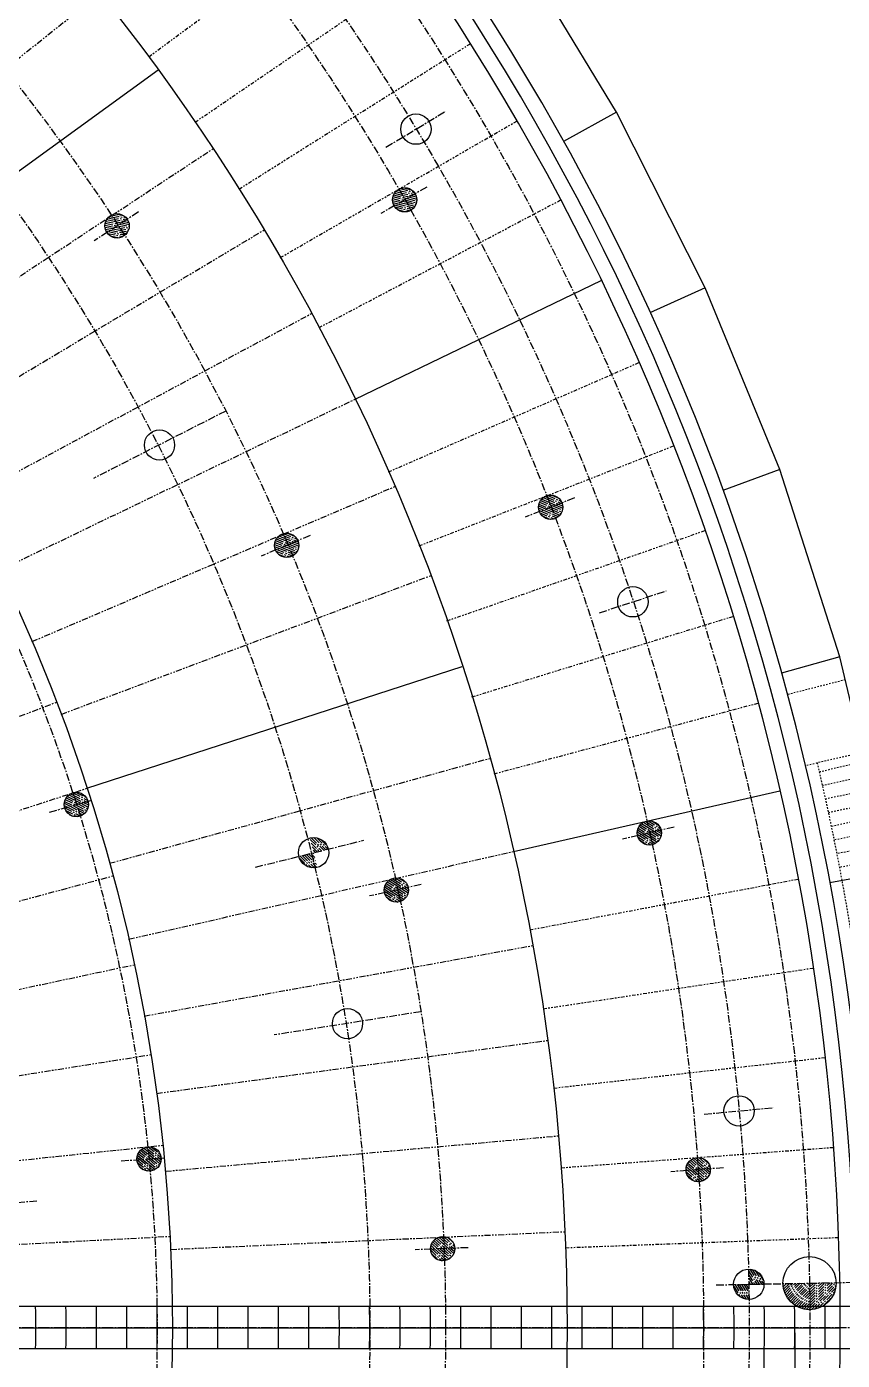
# Model space of a CAD drawing. Header units: inches. Extents: x 8 to 1207, y 9 to 860.
# Drawn here: x 451 to 504.7, y 285.3 to 373.2 of the extents above; entities that cross this region are included whole.
import ezdxf

# ---------------------------------------------------------------- set-up
doc = ezdxf.new("R2010")
doc.units = ezdxf.units.IN
doc.header["$MEASUREMENT"] = 0
for name, pattern in [('HIDDEN', [0.375, 0.25, -0.125]), ('LICENT1', [0.59, 0.5, -0.03, 0.03, -0.03]), ('LIDIVIDE', [0.65, 0.4, -0.05, 0.05, -0.05, 0.05, -0.05])]:
    doc.linetypes.add(name, pattern=pattern)
for name, color, linetype in [('1', 2, 'Continuous'), ('2', 1, 'Continuous'), ('3', 3, 'LICENT1')]:
    doc.layers.add(name, color=color, linetype=linetype)

msp = doc.modelspace()

# ---------------------------------------------------------------- linework, layer by layer
at = {"layer": '1', "linetype": 'LIDIVIDE', "ltscale": 0.6}
for p, q in [((459.006, 371.198), (473.489, 381.886)), ((462.058, 366.897), (476.93, 377.037)), ((464.946, 362.486), (480.187, 372.062)), ((467.668, 357.969), (483.256, 366.969)), ((470.218, 353.354), (486.132, 361.765)), ((474.793, 343.854), (491.291, 351.052)), ((476.811, 338.982), (493.567, 345.558)), ((478.646, 334.038), (495.636, 339.983)), ((480.294, 329.029), (497.494, 334.335)), ((481.754, 323.962), (499.14, 328.621)), ((484.1, 313.683), (501.786, 317.029)), ((484.983, 308.484), (502.782, 311.167)), ((485.672, 303.256), (503.558, 305.271)), ((486.164, 298.006), (504.113, 299.351)), ((486.459, 292.741), (504.447, 293.414))]:
    msp.add_line(p, q, dxfattribs=at)
at = {"layer": '1', "linetype": 'LIDIVIDE'}
for p, q in [((435.469, 359.17), (455.796, 375.381)), ((441.534, 350.822), (463.233, 365.145)), ((444.28, 346.452), (466.599, 359.788)), ((446.827, 341.964), (469.722, 354.284)), ((449.17, 337.366), (472.595, 348.647)), ((451.304, 332.667), (475.212, 342.886)), ((453.225, 327.877), (477.567, 337.013)), ((428.647, 319.364), (452.92, 328.681)), ((456.414, 318.063), (481.477, 324.98)), ((430.202, 314.971), (454.93, 323.006)), ((457.675, 313.059), (483.023, 318.844)), ((431.525, 310.504), (456.64, 317.233)), ((458.71, 308.003), (484.292, 312.646)), ((432.613, 305.973), (458.045, 311.379)), ((459.517, 302.906), (485.282, 306.396)), ((433.462, 301.392), (459.142, 305.459)), ((460.095, 297.778), (485.99, 300.108)), ((434.071, 296.772), (459.928, 299.49)), ((434.436, 292.127), (460.4, 293.488)), ((460.442, 292.628), (486.416, 293.795))]:
    msp.add_line(p, q, dxfattribs=at)
at = {"layer": '1', "linetype": 'LICENT1'}
for p, q in [((475.133, 362.109), (475.766, 361.94)), ((475.196, 362.222), (475.678, 362.093)), ((475.282, 362.328), (475.591, 362.246)), ((475.396, 362.427), (475.502, 362.399)), ((475.502, 362.399), (476.484, 362.136)), ((475.554, 362.514), (476.495, 362.262)), ((475.591, 362.246), (476.331, 362.047)), ((475.678, 362.093), (476.178, 361.959)), ((475.815, 362.574), (476.299, 362.444)), ((476.331, 362.047), (476.637, 361.965)), ((476.484, 362.136), (476.588, 362.108)), ((475.061, 361.741), (475.566, 361.605)), ((475.066, 361.869), (475.719, 361.694)), ((475.078, 361.607), (475.413, 361.517)), ((475.09, 361.992), (475.853, 361.787)), ((475.123, 361.465), (475.26, 361.428)), ((475.207, 361.313), (476.195, 361.048)), ((475.26, 361.428), (476.2, 361.177)), ((475.375, 361.139), (475.962, 360.982)), ((475.413, 361.517), (476.113, 361.329)), ((475.566, 361.605), (476.027, 361.482)), ((475.719, 361.694), (475.94, 361.634)), ((475.766, 361.94), (476.025, 361.87)), ((475.853, 361.787), (475.872, 361.782)), ((475.872, 361.782), (476.635, 361.578)), ((475.94, 361.634), (476.595, 361.459)), ((476.025, 361.87), (476.657, 361.701)), ((476.027, 361.482), (476.535, 361.346)), ((476.113, 361.329), (476.453, 361.238)), ((476.178, 361.959), (476.658, 361.83)), ((476.2, 361.177), (476.344, 361.138)), ((456.173, 360.354), (456.814, 360.219)), ((456.23, 360.47), (456.718, 360.367)), ((456.309, 360.581), (456.622, 360.515)), ((456.418, 360.686), (456.526, 360.663)), ((456.526, 360.663), (457.52, 360.454)), ((456.571, 360.782), (457.524, 360.581)), ((456.622, 360.515), (457.372, 360.357)), ((456.718, 360.367), (457.224, 360.261)), ((456.828, 360.855), (457.318, 360.752)), ((457.224, 360.261), (457.71, 360.159)), ((457.372, 360.357), (457.682, 360.292)), ((457.52, 360.454), (457.625, 360.432)), ((456.118, 360.11), (456.78, 359.971)), ((456.12, 359.982), (456.632, 359.874)), ((456.136, 360.234), (456.909, 360.072)), ((456.145, 359.849), (456.484, 359.778)), ((456.197, 359.711), (456.336, 359.681)), ((456.289, 359.563), (457.29, 359.353)), ((456.336, 359.681), (457.288, 359.481)), ((456.467, 359.398), (457.061, 359.273)), ((456.484, 359.778), (457.194, 359.629)), ((456.632, 359.874), (457.099, 359.776)), ((456.78, 359.971), (457.004, 359.924)), ((456.814, 360.219), (457.076, 360.164)), ((456.909, 360.072), (456.928, 360.068)), ((456.928, 360.068), (457.701, 359.905)), ((457.004, 359.924), (457.668, 359.784)), ((457.076, 360.164), (457.716, 360.03)), ((457.099, 359.776), (457.614, 359.668)), ((457.194, 359.629), (457.538, 359.556)), ((457.288, 359.481), (457.434, 359.45)), ((484.75, 341.854), (485.474, 341.538)), ((484.811, 341.964), (485.411, 341.702)), ((484.89, 342.065), (485.347, 341.866)), ((484.99, 342.158), (485.283, 342.03)), ((485.118, 342.238), (485.219, 342.195)), ((485.219, 342.195), (486.151, 341.788)), ((485.283, 342.03), (485.986, 341.723)), ((485.287, 342.301), (486.18, 341.912)), ((485.347, 341.866), (485.821, 341.659)), ((485.554, 342.321), (486.013, 342.121)), ((484.681, 341.475), (484.999, 341.336)), ((484.684, 341.61), (485.163, 341.401)), ((484.704, 341.328), (484.834, 341.271)), ((484.708, 341.736), (485.328, 341.465)), ((484.765, 341.165), (485.702, 340.756)), ((484.834, 341.271), (485.726, 340.882)), ((484.905, 340.968), (485.462, 340.725)), ((484.999, 341.336), (485.663, 341.046)), ((485.163, 341.401), (485.601, 341.21)), ((485.328, 341.465), (485.538, 341.374)), ((485.411, 341.702), (485.657, 341.594)), ((485.474, 341.538), (485.492, 341.53)), ((485.492, 341.53), (486.217, 341.214)), ((485.538, 341.374), (486.159, 341.102)), ((485.601, 341.21), (486.083, 340.999)), ((485.657, 341.594), (486.256, 341.333)), ((485.663, 341.046), (485.986, 340.905)), ((485.821, 341.659), (486.277, 341.46)), ((485.986, 341.723), (486.276, 341.597)), ((486.151, 341.788), (486.248, 341.745)), ((485.726, 340.882), (485.863, 340.823)), ((467.306, 339.202), (467.932, 338.947)), ((467.345, 339.321), (468.077, 339.023)), ((467.403, 339.433), (468.009, 339.186)), ((467.479, 339.536), (467.942, 339.348)), ((467.578, 339.631), (467.873, 339.511)), ((467.704, 339.715), (467.805, 339.674)), ((467.805, 339.674), (468.747, 339.29)), ((467.871, 339.782), (468.773, 339.414)), ((467.873, 339.511), (468.584, 339.221)), ((467.942, 339.348), (468.421, 339.153)), ((468.009, 339.186), (468.258, 339.084)), ((468.137, 339.808), (468.601, 339.619)), ((468.584, 339.221), (468.877, 339.102)), ((468.747, 339.29), (468.845, 339.25)), ((467.285, 339.076), (467.769, 338.878)), ((467.285, 338.941), (467.606, 338.81)), ((467.312, 338.795), (467.443, 338.741)), ((467.376, 338.633), (468.324, 338.248)), ((467.443, 338.741), (468.344, 338.374)), ((467.522, 338.439), (468.084, 338.21)), ((467.606, 338.81), (468.278, 338.536)), ((467.769, 338.878), (468.211, 338.698)), ((467.932, 338.947), (468.144, 338.861)), ((468.077, 339.023), (468.095, 339.016)), ((468.095, 339.016), (468.827, 338.718)), ((468.144, 338.861), (468.772, 338.605)), ((468.211, 338.698), (468.698, 338.5)), ((468.258, 339.084), (468.863, 338.838)), ((468.278, 338.536), (468.604, 338.404)), ((468.344, 338.374), (468.483, 338.318)), ((468.421, 339.153), (468.881, 338.965)), ((453.639, 322.475), (454.131, 322.225)), ((453.736, 322.566), (454.077, 322.392)), ((453.857, 322.645), (454.023, 322.56)), ((454.011, 322.707), (454.984, 322.211)), ((454.023, 322.56), (454.88, 322.124)), ((454.225, 322.738), (454.883, 322.403)), ((453.434, 321.878), (453.646, 321.77)), ((453.436, 322.018), (453.823, 321.821)), ((453.459, 322.146), (453.999, 321.871)), ((453.461, 321.724), (453.47, 321.72)), ((453.47, 321.72), (454.447, 321.222)), ((453.502, 322.265), (454.175, 321.922)), ((453.561, 322.375), (454.184, 322.057)), ((453.646, 321.77), (454.395, 321.389)), ((453.823, 321.821), (454.343, 321.556)), ((453.999, 321.871), (454.29, 321.723)), ((454.077, 322.392), (454.703, 322.073)), ((454.131, 322.225), (454.527, 322.023)), ((454.175, 321.922), (454.237, 321.89)), ((454.184, 322.057), (454.351, 321.972)), ((454.237, 321.89), (454.925, 321.539)), ((454.29, 321.723), (454.854, 321.435)), ((454.351, 321.972), (454.979, 321.652)), ((454.527, 322.023), (455.015, 321.774)), ((454.703, 322.073), (455.031, 321.906)), ((454.88, 322.124), (455.024, 322.05)), ((453.534, 321.547), (454.325, 321.144)), ((453.763, 321.29), (453.983, 321.178)), ((454.343, 321.556), (454.764, 321.341)), ((454.395, 321.389), (454.652, 321.258)), ((454.447, 321.222), (454.512, 321.189)), ((491.584, 320.766), (491.854, 320.596)), ((491.722, 320.826), (491.815, 320.768)), ((491.815, 320.768), (492.676, 320.227)), ((491.899, 320.863), (492.723, 320.345)), ((492.165, 320.843), (492.59, 320.577)), ((491.176, 320.136), (491.47, 319.952)), ((491.177, 319.988), (491.297, 319.912)), ((491.199, 320.269), (491.642, 319.991)), ((491.242, 320.39), (491.814, 320.03)), ((491.297, 319.912), (492.121, 319.395)), ((491.301, 320.501), (491.97, 320.08)), ((491.377, 320.6), (491.932, 320.252)), ((491.47, 319.952), (492.084, 319.566)), ((491.471, 320.689), (491.893, 320.424)), ((491.642, 319.991), (492.046, 319.737)), ((491.814, 320.03), (492.008, 319.909)), ((491.854, 320.596), (492.504, 320.188)), ((491.893, 320.424), (492.331, 320.148)), ((491.932, 320.252), (492.159, 320.109)), ((491.97, 320.08), (491.987, 320.07)), ((491.987, 320.07), (492.656, 319.649)), ((492.008, 319.909), (492.582, 319.548)), ((492.159, 320.109), (492.713, 319.761)), ((492.331, 320.148), (492.752, 319.884)), ((492.504, 320.188), (492.772, 320.019)), ((492.676, 320.227), (492.766, 320.17)), ((469.644, 319.632), (470.384, 318.892)), ((469.703, 319.749), (470.525, 318.927)), ((469.704, 319.395), (470.242, 318.856)), ((469.763, 319.159), (470.1, 318.821)), ((469.867, 319.762), (470.667, 318.962)), ((470.064, 319.742), (470.809, 318.997)), ((470.344, 319.638), (470.738, 319.244)), ((491.213, 319.818), (492.079, 319.274)), ((491.322, 319.601), (491.836, 319.278)), ((492.046, 319.737), (492.492, 319.457)), ((492.084, 319.566), (492.382, 319.379)), ((492.121, 319.395), (492.248, 319.315)), ((468.93, 318.401), (469.501, 317.83)), ((468.967, 318.54), (469.738, 317.77)), ((469.109, 318.575), (469.92, 317.764)), ((469.251, 318.611), (470.076, 317.785)), ((469.392, 318.646), (470.053, 317.985)), ((469.534, 318.681), (469.996, 318.219)), ((469.676, 318.716), (469.938, 318.453)), ((469.817, 318.751), (469.881, 318.688)), ((469.822, 318.923), (469.959, 318.786)), ((474.513, 316.379), (474.806, 316.193)), ((474.537, 316.512), (474.978, 316.231)), ((474.58, 316.633), (475.151, 316.27)), ((474.64, 316.743), (475.307, 316.319)), ((474.717, 316.842), (475.269, 316.49)), ((474.811, 316.93), (475.232, 316.663)), ((474.924, 317.006), (475.194, 316.835)), ((475.063, 317.066), (475.156, 317.007)), ((475.156, 317.007), (476.013, 316.462)), ((475.194, 316.835), (475.841, 316.423)), ((475.232, 316.663), (475.668, 316.385)), ((475.239, 317.102), (476.061, 316.579)), ((475.269, 316.49), (475.496, 316.346)), ((475.307, 316.319), (475.323, 316.308)), ((475.496, 316.346), (476.047, 315.996)), ((475.506, 317.081), (475.929, 316.812)), ((475.668, 316.385), (476.088, 316.118)), ((475.841, 316.423), (476.108, 316.253)), ((476.013, 316.462), (476.104, 316.404)), ((474.513, 316.231), (474.633, 316.154)), ((474.548, 316.06), (475.411, 315.512)), ((474.633, 316.154), (475.454, 315.632)), ((474.656, 315.843), (475.169, 315.518)), ((474.806, 316.193), (475.418, 315.804)), ((474.978, 316.231), (475.381, 315.975)), ((475.151, 316.27), (475.344, 316.147)), ((475.323, 316.308), (475.99, 315.884)), ((475.344, 316.147), (475.916, 315.783)), ((475.381, 315.975), (475.825, 315.693)), ((475.418, 315.804), (475.714, 315.615)), ((475.454, 315.632), (475.58, 315.552)), ((458.262, 298.834), (458.599, 298.561)), ((458.311, 298.954), (458.782, 298.573)), ((458.377, 299.062), (458.964, 298.586)), ((458.459, 299.157), (459.002, 298.717)), ((458.555, 299.239), (458.984, 298.892)), ((458.669, 299.308), (458.967, 299.067)), ((458.804, 299.36), (458.949, 299.242)), ((458.949, 299.242), (459.696, 298.637)), ((458.967, 299.388), (459.816, 298.701)), ((458.967, 299.067), (459.513, 298.625)), ((458.984, 298.892), (459.33, 298.612)), ((459.183, 299.374), (459.757, 298.909)), ((458.225, 298.542), (458.233, 298.535)), ((458.231, 298.698), (458.416, 298.548)), ((458.233, 298.535), (459.085, 297.845)), ((458.26, 298.353), (458.95, 297.794)), ((458.416, 298.548), (459.069, 298.019)), ((458.43, 298.054), (458.622, 297.898)), ((458.599, 298.561), (459.053, 298.193)), ((458.782, 298.573), (459.036, 298.367)), ((458.964, 298.586), (459.019, 298.542)), ((459.002, 298.717), (459.147, 298.599)), ((459.019, 298.542), (459.619, 298.056)), ((459.036, 298.367), (459.528, 297.969)), ((459.053, 298.193), (459.42, 297.895)), ((459.069, 298.019), (459.293, 297.837)), ((459.147, 298.599), (459.695, 298.155)), ((459.33, 298.612), (459.755, 298.267)), ((459.513, 298.625), (459.799, 298.393)), ((459.696, 298.637), (459.822, 298.535)), ((494.397, 297.921), (494.505, 297.829)), ((494.419, 298.068), (494.681, 297.842)), ((494.461, 298.196), (494.858, 297.855)), ((494.521, 298.31), (495.034, 297.868)), ((494.596, 298.41), (495.195, 297.894)), ((494.687, 298.497), (495.183, 298.07)), ((494.792, 298.571), (495.17, 298.246)), ((494.916, 298.63), (495.158, 298.421)), ((495.034, 297.868), (495.207, 297.719)), ((495.062, 298.669), (495.145, 298.598)), ((495.145, 298.598), (495.915, 297.934)), ((495.158, 298.421), (495.739, 297.921)), ((495.17, 298.246), (495.563, 297.908)), ((495.183, 298.07), (495.386, 297.895)), ((495.195, 297.894), (495.21, 297.882)), ((495.21, 297.882), (495.809, 297.366)), ((495.241, 298.679), (495.979, 298.044)), ((495.386, 297.895), (495.882, 297.468)), ((495.502, 298.62), (495.882, 298.293)), ((495.563, 297.908), (495.939, 297.584)), ((495.739, 297.921), (495.979, 297.715)), ((495.915, 297.934), (495.996, 297.865)), ((459.085, 297.845), (459.142, 297.799)), ((494.407, 297.748), (495.183, 297.081)), ((494.483, 297.517), (494.944, 297.122)), ((494.505, 297.829), (495.243, 297.194)), ((494.681, 297.842), (495.231, 297.369)), ((494.858, 297.855), (495.219, 297.544)), ((495.207, 297.719), (495.721, 297.277)), ((495.219, 297.544), (495.618, 297.201)), ((495.231, 297.369), (495.498, 297.139)), ((495.243, 297.194), (495.356, 297.097)), ((478.26, 293.467), (478.341, 293.393)), ((478.44, 293.471), (479.155, 292.81)), ((477.57, 292.743), (477.674, 292.647)), ((477.596, 292.889), (477.851, 292.654)), ((477.643, 293.016), (478.028, 292.661)), ((477.674, 292.647), (478.389, 291.987)), ((477.707, 293.127), (478.204, 292.668)), ((477.786, 293.224), (478.367, 292.688)), ((477.851, 292.654), (478.384, 292.162)), ((477.879, 293.308), (478.36, 292.864)), ((477.988, 293.378), (478.354, 293.04)), ((478.028, 292.661), (478.378, 292.337)), ((478.113, 293.433), (478.347, 293.216)), ((478.204, 292.668), (478.372, 292.512)), ((478.341, 293.393), (479.087, 292.703)), ((478.347, 293.216), (478.911, 292.696)), ((478.354, 293.04), (478.734, 292.689)), ((478.36, 292.864), (478.557, 292.682)), ((478.367, 292.688), (478.381, 292.675)), ((478.381, 292.675), (478.961, 292.139)), ((478.557, 292.682), (479.038, 292.238)), ((478.699, 293.402), (479.067, 293.062)), ((478.734, 292.689), (479.099, 292.352)), ((478.911, 292.696), (479.143, 292.481)), ((479.087, 292.703), (479.166, 292.63)), ((477.574, 292.569), (478.325, 291.875)), ((477.642, 292.336), (478.088, 291.925)), ((478.372, 292.512), (478.87, 292.052)), ((478.378, 292.337), (478.764, 291.98)), ((478.384, 292.162), (478.642, 291.923)), ((478.389, 291.987), (478.499, 291.885)), ((498.512, 291.226), (499.069, 290.34)), ((498.518, 290.982), (498.923, 290.337)), ((498.596, 291.328), (499.215, 290.343)), ((498.758, 291.304), (499.361, 290.345)), ((498.946, 291.24), (499.506, 290.348)), ((499.196, 291.077), (499.493, 290.605)), ((497.542, 290.186), (497.972, 289.501)), ((497.61, 290.313), (498.189, 289.39)), ((497.756, 290.315), (498.366, 289.344)), ((497.901, 290.318), (498.522, 289.33)), ((498.047, 290.321), (498.544, 289.53)), ((498.193, 290.324), (498.541, 289.77)), ((498.339, 290.326), (498.537, 290.011)), ((498.485, 290.329), (498.533, 290.253)), ((498.523, 290.738), (498.777, 290.335)), ((498.528, 290.495), (498.631, 290.332)), ((500.783, 290.324), (500.831, 290.373)), ((500.798, 290.162), (501.012, 290.376)), ((500.825, 290.013), (501.192, 290.38)), ((500.863, 289.874), (501.372, 290.383)), ((500.91, 289.744), (501.552, 290.386)), ((500.965, 289.623), (501.732, 290.39)), ((501.028, 289.508), (501.912, 290.393)), ((501.097, 289.401), (502.092, 290.397)), ((501.173, 289.3), (502.273, 290.4)), ((501.256, 289.206), (502.453, 290.403)), ((501.344, 289.118), (502.532, 290.306)), ((501.44, 289.037), (502.535, 290.133)), ((501.541, 288.961), (502.538, 289.959)), ((502.532, 290.306), (502.633, 290.407)), ((502.535, 290.133), (502.813, 290.41)), ((502.538, 289.959), (502.993, 290.413)), ((502.541, 289.784), (503.173, 290.417)), ((502.543, 289.61), (503.353, 290.42)), ((502.546, 289.436), (503.534, 290.423)), ((502.548, 289.261), (503.714, 290.427)), ((502.55, 289.086), (503.894, 290.43)), ((502.551, 288.911), (504.074, 290.434)), ((502.553, 288.736), (504.254, 290.437)), ((502.653, 288.659), (504.276, 290.282)), ((502.856, 288.685), (504.25, 290.079)), ((501.649, 288.893), (502.541, 289.784)), ((501.765, 288.831), (502.543, 289.61)), ((501.887, 288.777), (502.546, 289.436)), ((502.018, 288.731), (502.548, 289.261)), ((502.158, 288.695), (502.55, 289.086)), ((503.096, 288.749), (504.187, 289.839)), ((503.425, 288.9), (504.035, 289.511)), ((502.309, 288.669), (502.551, 288.911)), ((502.473, 288.656), (502.553, 288.736))]:
    msp.add_line(p, q, dxfattribs=at)
at = {"layer": '1', "linetype": 'HIDDEN', "ltscale": 0.15}
for p, q in [((504.887, 330.15), (501.08, 329.18)), ((505.955, 325.36), (502.244, 324.488)), ((507.165, 325.003), (503.19, 324.08)), ((506.372, 323.86), (503.395, 323.187)), ((506.587, 322.951), (503.595, 322.291)), ((506.802, 322.041), (503.79, 321.395)), ((507.017, 321.13), (503.98, 320.497)), ((507.232, 320.219), (504.165, 319.598)), ((507.447, 319.307), (504.344, 318.697)), ((507.61, 318.385), (504.519, 317.796))]:
    msp.add_line(p, q, dxfattribs=at)
at = {"layer": '1', "linetype": 'Continuous'}
msp.add_line((501.552, 287.127), (501.552, 264.109), dxfattribs=at)
at = {"layer": '1', "linetype": 'HIDDEN', "ltscale": 0.15}
msp.add_arc((345.558, 287.469), 161.828, 7.59461, 13.29267, dxfattribs=at)
at = {"layer": '2', "linetype": 'Continuous'}
for p, q in [((489.82, 367.553), (483.092, 378.624)), ((438.595, 355.064), (459.629, 370.347)), ((489.82, 367.553), (486.323, 365.611)), ((495.659, 355.987), (489.82, 367.553)), ((472.595, 348.647), (488.812, 356.456)), ((495.659, 355.987), (492.02, 354.326)), ((500.572, 343.999), (495.659, 355.987)), ((500.572, 343.999), (496.814, 342.629)), ((504.53, 331.663), (500.572, 343.999)), ((504.53, 331.663), (500.676, 330.591)), ((507.507, 319.054), (504.53, 331.663)), ((454.93, 323.006), (479.657, 331.04)), ((483.023, 318.844), (500.572, 322.85)), ((503.865, 316.794), (507.743, 317.523)), ((505.552, 288.869), (444.794, 288.869)), ((378.558, 287.469), (504.558, 287.469)), ((505.552, 286.069), (444.945, 286.069))]:
    msp.add_line(p, q, dxfattribs=at)
for centre, radius in [((345.558, 287.469), 141), ((345.558, 287.469), 115), ((476.606, 366.433), 1), ((475.86, 361.775), 0.8), ((456.917, 360.06), 0.8), ((459.709, 345.622), 0.995), ((485.479, 341.525), 0.8), ((468.082, 339.01), 0.8), ((490.892, 335.292), 1), ((454.232, 321.938), 0.8), ((491.973, 320.067), 0.8), ((469.862, 318.762), 1), ((475.31, 316.305), 0.8), ((472.093, 307.504), 0.995), ((497.89, 301.754), 1), ((459.024, 298.59), 0.8), ((495.196, 297.881), 0.8), ((478.367, 292.674), 0.8), ((502.531, 290.405), 1.75), ((498.531, 290.33), 1)]:
    msp.add_circle(centre, radius, dxfattribs=at)
for radius, start, end in [(161, 0.68709, 178.04231), (160, 359.49866, 178.03007), (159, 358.01768, 178.01768), (161, 179.28823, 358.04231), (160, 179.28378, 358.03007), (159, 179.27928, 358.01768), (106, 359.24324, 0.75676), (108, 359.25726, 0.74274), (110, 359.27076, 0.72924), (112, 359.28378, 0.71622), (114, 359.29635, 0.70365), (116, 359.3202, 0.69152), (118, 359.3202, 0.6798), (120, 359.33153, 0.66847), (122, 359.34249, 0.65751), (124, 359.3531, 0.6469), (126, 359.36337, 0.63663), (128, 359.37331, 0.61704), (130, 359.38296, 0.61704), (132, 359.39231, 0.60769), (134, 359.40138, 0.59862), (136, 359.41018, 0.58982), (138, 359.41873, 0.58127), (140, 359.42703, 0.57297), (142, 359.4351, 0.5649), (144, 359.45058, 0.54942), (146, 359.45058, 0.54942), (148, 359.458, 0.542), (150, 359.46523, 0.50769), (152, 359.47227, 0.52773), (154, 359.47912, 0.52088), (156, 359.4858, 0.5142), (158, 359.49866, 0.50769), (154, 357.95329, 359.47912)]:
    msp.add_arc((345.558, 287.469), radius, start, end, dxfattribs=at)
at = {"layer": '3'}
for p, q in [((474.629, 365.242), (478.581, 367.623)), ((477.313, 362.614), (474.292, 360.87)), ((458.321, 360.977), (455.4, 359.071)), ((464.069, 347.859), (455.353, 343.418)), ((487.041, 342.137), (483.794, 340.863)), ((469.628, 339.661), (466.414, 338.308)), ((488.699, 334.571), (493.081, 336.013)), ((452.464, 321.431), (455.185, 322.211)), ((493.608, 320.44), (490.208, 319.664)), ((466.038, 317.814), (473.164, 319.581)), ((476.947, 316.669), (473.543, 315.912)), ((476.93, 308.285), (467.269, 306.754)), ((495.591, 301.538), (500.185, 301.969)), ((457.188, 298.462), (460.012, 298.659)), ((496.869, 298.006), (493.391, 297.745)), ((451.637, 295.808), (447.539, 295.486)), ((480.043, 292.74), (476.558, 292.603)), ((496.39, 290.29), (499.972, 290.357)), ((498.531, 290.33), (505.53, 290.461))]:
    msp.add_line(p, q, dxfattribs=at)
at = {"layer": '3', "ltscale": 1.5}
msp.add_line((591.059, 287.469), (118.72, 287.469), dxfattribs=at)
at = {"layer": '3'}
for centre, radius in [((345.558, 287.469), 157), ((345.558, 287.469), 153), ((345.558, 287.469), 150), ((345.558, 287.469), 133), ((345.571, 287.458), 128), ((345.558, 287.469), 114)]:
    msp.add_circle(centre, radius, dxfattribs=at)

doc.saveas('drawing.dxf')
